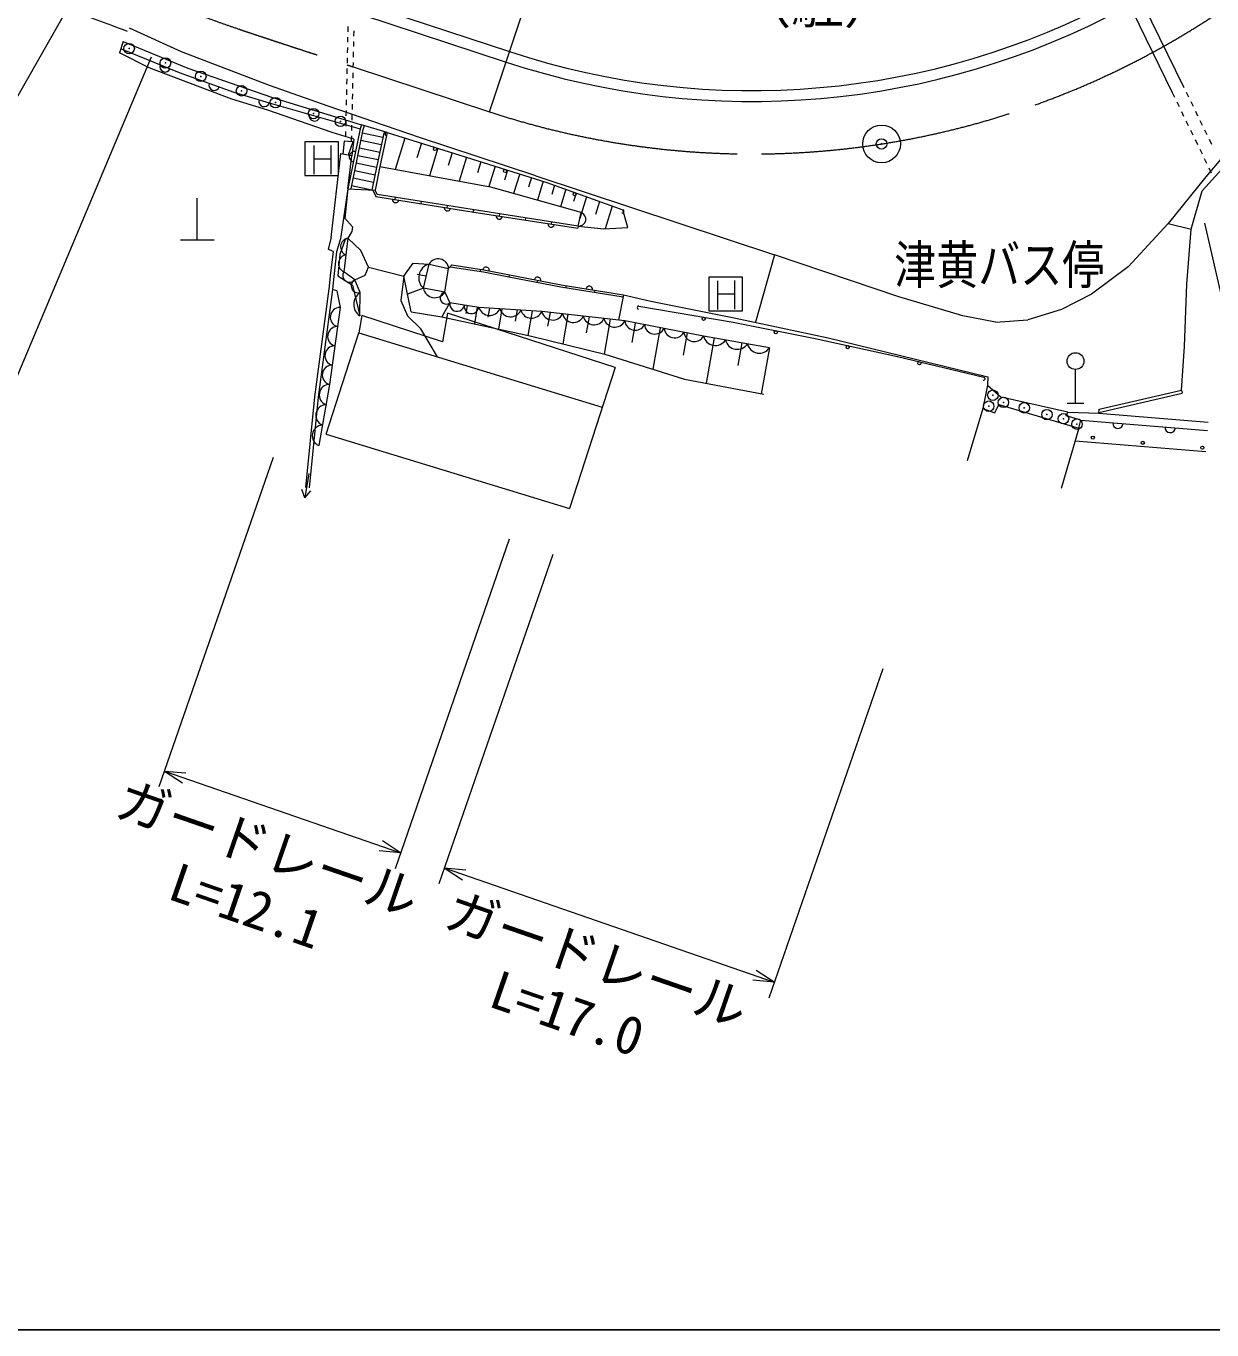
# Model space of a CAD drawing. Units: millimetres, scale not verified. Extents: x 40000 to 680000, y 20000 to 380000.
# Drawn here: x 204792 to 261286, y 205000 to 267127 of the extents above; entities that cross this region are included whole.
import ezdxf
from ezdxf.enums import TextEntityAlignment as Align

# ---------------------------------------------------------------- set-up
doc = ezdxf.new("R2010")
doc.units = ezdxf.units.MM
doc.header["$LTSCALE"] = 1000
doc.header["$PDMODE"] = 32
doc.header["$PDSIZE"] = 500
doc.linetypes.add('CHAIN', pattern=[18.5, 12, -1.5, 3.5, -1.5])
for name, color, linetype, lineweight in [('M-BGD', 7, 'Continuous', 13), ('M-BMK', 2, 'CHAIN', 13), ('M-BMK-SRVR', 3, 'Continuous', 13), ('M-STR-HTXT', 7, 'Continuous', 13), ('M-TTL-BAND', 7, 'Continuous', 25)]:
    doc.layers.add(name, color=color, linetype=linetype, lineweight=lineweight)
doc.styles.add('ＭＳ ゴシック', font='')
doc.styles.get('ＭＳ ゴシック').set_extended_font_data('MS Gothic')

# ---------------------------------------------------------------- blocks, each defined once
blk = doc.blocks.new('circle')
at = {"color": 0, "linetype": 'Continuous', "lineweight": -2}
blk.add_circle((0, 0), 1.25, dxfattribs=at)

msp = doc.modelspace()

# ---------------------------------------------------------------- linework, layer by layer
at = {"layer": 'M-BGD'}
for p, q in [((220947, 268172), (227819, 265909)), ((259408, 263947), (257521, 267821)), ((259947, 264210), (258046, 268114)), ((220773, 267681), (227657, 265415)), ((212201, 265900), (209722, 267029)), ((220109, 266606), (220103, 266356)), ((220119, 267106), (220114, 266856)), ((220410, 266648), (220415, 266898)), ((209410, 266391), (209247, 265860)), ((209319, 266041), (212083, 264913)), ((209410, 266391), (212503, 265126)), ((220098, 266106), (220093, 265856)), ((220399, 266148), (220404, 266398)), ((210651, 265142), (209247, 265860)), ((216395, 264289), (212201, 265900)), ((220087, 265606), (220082, 265356)), ((220378, 265149), (220383, 265398)), ((220388, 265648), (220394, 265898)), ((214600, 263649), (210651, 265142)), ((212083, 264913), (214688, 263976)), ((212503, 265126), (216532, 263730)), ((220077, 265106), (220071, 264856)), ((220367, 264649), (220372, 264899)), ((219184, 263304), (216395, 264289)), ((220055, 264107), (220050, 263857)), ((220066, 264606), (220060, 264357)), ((220356, 264149), (220361, 264399)), ((259840, 264429), (259950, 264204)), ((216302, 263116), (214600, 263649)), ((214688, 263976), (216374, 263462)), ((216374, 263462), (220712, 262237)), ((216532, 263730), (220764, 262423)), ((220044, 263607), (220039, 263357)), ((220345, 263649), (220351, 263899)), ((259517, 263722), (259408, 263947)), ((259736, 263273), (259627, 263497)), ((260059, 263979), (260169, 263755)), ((260278, 263530), (260388, 263305)), ((219368, 262052), (216302, 263116)), ((223533, 261820), (219184, 263304)), ((220034, 263107), (220028, 262857)), ((220324, 262649), (220329, 262899)), ((220335, 263149), (220340, 263399)), ((259955, 262823), (259846, 263048)), ((260497, 263080), (260606, 262856)), ((263511, 262937), (260999, 259942)), ((220023, 262607), (220018, 262357)), ((220712, 262237), (220119, 259375)), ((220271, 259366), (220858, 262202)), ((220313, 262149), (220318, 262399)), ((220764, 262423), (220712, 262237)), ((221993, 262050), (220764, 262423)), ((220858, 262202), (220909, 262382)), ((260174, 262374), (260064, 262598)), ((260716, 262631), (260825, 262406)), ((260935, 262181), (261044, 261957)), ((219678, 261606), (218078, 261606)), ((218078, 261606), (218078, 260006)), ((220410, 261746), (219368, 262052)), ((219678, 260006), (219678, 261606)), ((219953, 261638), (219889, 261025)), ((220356, 261614), (219953, 261638)), ((220012, 262107), (220007, 261857)), ((220356, 261614), (220132, 260981)), ((220302, 261649), (220308, 261899)), ((220410, 261746), (220312, 260948)), ((221716, 261462), (220747, 261667)), ((221792, 261821), (220822, 262026)), ((221847, 262081), (221503, 260460)), ((221993, 262050), (221650, 260429)), ((221993, 262050), (225195, 261059)), ((222843, 261787), (222382, 260295)), ((229070, 259984), (223533, 261820)), ((260393, 261924), (260283, 262149)), ((260612, 261474), (260502, 261699)), ((261154, 261732), (261263, 261507)), ((218510, 260074), (218510, 261433)), ((219303, 261442), (219303, 260078)), ((219327, 257046), (219791, 261059)), ((220312, 260948), (219791, 261043)), ((220119, 259375), (220312, 260948)), ((221564, 260746), (220599, 260950)), ((221640, 261104), (220673, 261309)), ((223626, 261544), (223410, 260845)), ((224409, 261302), (224005, 259998)), ((225093, 261091), (224904, 260479)), ((225195, 261059), (229604, 259677)), ((260831, 261025), (260721, 261250)), ((260824, 259279), (262388, 261011)), ((218510, 260806), (219303, 260806)), ((221489, 260387), (220524, 260591)), ((221503, 260460), (221271, 259309)), ((221650, 260429), (221423, 259301)), ((221650, 260429), (226818, 259482)), ((225776, 260877), (225423, 259738)), ((226459, 260663), (226295, 260135)), ((227141, 260449), (226840, 259476)), ((261049, 260575), (260940, 260800)), ((261268, 260126), (261159, 260351)), ((218078, 260006), (219678, 260006)), ((221344, 259669), (220376, 259873)), ((221416, 260028), (220450, 260232)), ((227725, 260266), (227577, 259788)), ((228308, 260083), (228018, 259144)), ((228871, 259907), (228728, 259446)), ((229070, 259984), (240445, 256229)), ((229433, 259730), (229153, 258825)), ((260999, 259942), (259207, 257721)), ((220119, 259375), (219769, 256982)), ((220119, 259375), (219984, 257977)), ((220119, 259375), (221423, 259301)), ((221271, 259309), (220301, 259515)), ((221307, 259307), (221457, 259012)), ((221523, 259103), (221423, 259301)), ((226040, 258380), (221523, 259103)), ((231232, 258240), (226818, 259482)), ((229604, 259677), (233220, 258371)), ((229971, 259544), (229836, 259107)), ((230506, 259351), (230248, 258516)), ((231000, 259173), (230876, 258774)), ((260299, 257453), (260824, 259279)), ((212949, 256935), (212949, 258935)), ((221457, 259012), (226025, 258281)), ((222373, 258866), (222388, 258965)), ((223615, 258667), (223631, 258766)), ((224857, 258468), (224873, 258567)), ((231493, 258994), (231172, 257956)), ((232107, 258773), (231914, 258148)), ((232721, 258551), (232385, 257464)), ((219984, 257977), (220348, 257555)), ((226026, 258281), (231071, 257494)), ((231087, 257593), (226040, 258380)), ((226099, 258270), (226115, 258369)), ((227342, 258076), (227358, 258175)), ((228585, 257882), (228601, 257981)), ((231087, 257593), (231232, 258240)), ((233458, 257531), (233220, 258371)), ((220308, 257341), (220124, 257024)), ((220348, 257555), (220308, 257341)), ((229828, 257688), (229844, 257787)), ((231087, 257593), (231071, 257494)), ((231087, 257593), (232314, 257459)), ((232314, 257459), (233458, 257531)), ((259207, 257721), (257291, 255662)), ((259207, 257721), (260299, 257453)), ((260086, 254832), (260299, 257453)), ((212149, 256935), (213749, 256935)), ((219327, 257046), (219178, 256492)), ((219769, 256982), (219588, 256362)), ((219996, 256960), (219741, 256239)), ((220124, 257024), (219926, 255418)), ((220124, 257024), (219996, 256960)), ((220735, 256440), (220124, 257024)), ((219420, 256382), (219178, 256492)), ((219420, 256382), (219282, 255219)), ((219588, 256362), (219450, 255199)), ((219741, 256239), (219641, 255223)), ((221102, 255637), (220735, 256440)), ((240445, 256229), (239534, 253012)), ((246369, 254218), (240445, 256229)), ((220454, 255034), (219926, 255418)), ((220946, 255257), (221102, 255637)), ((221102, 255637), (222783, 255213)), ((222783, 255213), (223228, 255831)), ((223228, 255831), (223990, 255789)), ((223719, 254631), (223990, 255789)), ((223990, 255789), (224922, 255576)), ((224741, 254445), (224922, 255576)), ((224922, 255576), (225078, 255744)), ((224996, 255656), (226577, 255415)), ((225078, 255744), (226594, 255513)), ((226445, 255536), (226430, 255437)), ((226577, 255415), (227784, 255182)), ((226594, 255513), (230290, 254799)), ((257291, 255662), (255548, 254347)), ((219281, 255217), (219215, 254594)), ((219450, 255199), (219384, 254576)), ((219641, 255223), (220347, 254781)), ((220347, 254781), (220691, 253317)), ((220454, 255034), (220946, 255257)), ((220713, 254429), (220454, 255034)), ((222783, 255213), (222651, 254054)), ((223144, 253517), (222783, 255213)), ((223855, 255213), (223429, 255295)), ((227803, 255280), (227784, 255182)), ((227784, 255182), (230272, 254701)), ((229161, 255017), (229142, 254919)), ((230290, 254799), (233251, 254328)), ((230520, 254763), (230504, 254664)), ((238920, 255162), (237320, 255162)), ((237320, 255162), (237320, 253562)), ((237753, 253630), (237753, 254990)), ((238546, 254999), (238546, 253635)), ((238920, 253562), (238920, 255162)), ((259975, 251862), (260086, 254832)), ((219216, 254599), (218533, 249465)), ((219384, 254576), (218702, 249445)), ((219596, 254515), (219384, 254576)), ((219596, 254515), (219747, 253725)), ((220691, 253317), (220713, 254429)), ((223719, 254631), (222965, 254355)), ((224741, 254445), (223719, 254631)), ((224741, 254445), (224981, 253939)), ((230272, 254701), (233235, 254229)), ((231886, 254545), (231870, 254447)), ((233251, 254328), (233008, 253112)), ((233251, 254328), (234556, 254021)), ((237753, 254362), (238546, 254362)), ((249421, 253318), (246369, 254218)), ((255548, 254347), (254122, 253628)), ((219747, 253725), (219240, 250055)), ((222651, 254054), (222966, 253323)), ((223144, 253517), (224592, 253273)), ((224977, 253948), (224604, 253270)), ((226363, 253720), (224981, 253939)), ((225808, 253814), (225740, 253426)), ((226287, 253733), (226147, 252936)), ((229361, 253527), (226363, 253720)), ((226874, 253687), (226797, 253249)), ((227463, 253649), (227293, 252687)), ((228180, 253603), (228086, 253069)), ((228897, 253557), (228691, 252384)), ((233312, 253078), (229361, 253527)), ((229754, 253482), (229640, 252833)), ((233990, 253786), (238479, 253012)), ((234556, 254021), (238521, 253225)), ((237320, 253562), (238920, 253562)), ((254122, 253628), (252515, 253130)), ((220782, 253329), (220637, 252511)), ((224636, 252081), (220782, 253329)), ((222966, 253323), (223599, 252694)), ((224592, 253273), (228870, 252345)), ((224862, 253451), (224636, 252081)), ((232852, 250865), (224862, 253451)), ((230607, 253385), (230360, 251979)), ((231614, 253271), (231479, 252504)), ((232622, 253156), (232330, 251495)), ((237064, 252354), (233312, 253078)), ((233811, 252973), (233649, 252055)), ((238479, 253012), (242384, 252245)), ((238521, 253225), (243008, 252278)), ((250970, 253013), (249421, 253318)), ((250970, 253013), (252515, 253130)), ((219080, 247681), (220637, 252511)), ((220637, 252511), (232243, 248976)), ((224385, 251369), (223599, 252694)), ((228870, 252345), (232356, 251488)), ((234993, 252753), (234646, 250779)), ((236281, 252505), (236095, 251446)), ((240204, 251801), (237064, 252354)), ((237571, 252265), (237192, 250111)), ((242384, 252245), (246304, 251380)), ((243008, 252278), (250604, 250415)), ((238888, 252033), (238696, 250946)), ((240204, 251801), (239818, 249607)), ((259833, 249782), (259975, 251862)), ((232356, 251488), (236166, 250309)), ((246304, 251380), (250421, 250396)), ((232852, 250865), (230686, 244146)), ((250604, 250415), (250597, 250016)), ((254787, 249165), (254787, 250765)), ((219240, 250055), (218744, 247141)), ((236166, 250309), (239936, 249584)), ((250597, 250016), (250365, 248909)), ((250597, 250016), (251245, 249445)), ((255916, 248876), (259833, 249782)), ((259833, 249782), (259867, 249635)), ((218533, 249465), (218108, 245147)), ((218702, 249445), (218277, 245130)), ((254425, 248726), (251245, 249445)), ((254387, 249165), (255187, 249165)), ((255897, 248718), (259867, 249635)), ((250365, 248909), (249628, 246405)), ((250365, 248909), (250947, 248697)), ((250947, 248697), (251135, 249089)), ((251135, 249089), (254952, 247966)), ((254337, 248552), (254425, 248726)), ((255036, 248346), (254337, 248552)), ((254425, 248726), (255893, 248689)), ((255893, 248689), (255916, 248876)), ((255893, 248689), (261110, 248259)), ((254952, 247966), (254106, 245088)), ((254952, 247966), (255036, 248346)), ((255036, 248346), (261078, 247860)), ((219080, 247681), (230686, 244146)), ((254775, 247363), (260997, 246863)), ((218268, 245805), (218079, 244644)), ((218079, 244644), (217926, 245049)), ((218079, 244644), (218353, 244979))]:
    msp.add_line(p, q, dxfattribs=at)
for centre, radius in [((224270, 261267), 75), ((227611, 260223), 75), ((230931, 259118), 75), ((237070, 253179), 75), ((240510, 252537), 75), ((243937, 251825), 75), ((247351, 251053), 75), ((254787, 251165), 400)]:
    msp.add_circle(centre, radius, dxfattribs=at)
for centre, radius, start, end in [((239385, 301033), 36980, 251.77382, 298.21273), ((239385, 301033), 37500, 251.77382, 298.22562), ((211414, 265187), 250, 157.80409, 337.80409), ((213755, 264312), 250, 160.21171, 340.21171), ((216131, 263536), 250, 163.03251, 343.03251), ((218535, 262852), 250, 164.23725, 344.23725), ((221971, 261978), 75, 72.81213, 252.81213), ((220435, 260900), 250, 78.29783, 258.29783), ((222396, 258862), 150, 170.908, 350.908), ((224865, 258467), 150, 170.908, 350.908), ((227334, 258077), 150, 171.13381, 351.13381), ((231127, 257924), 333, 263.04523, 71.65805), ((233195, 258300), 75, 250.14183, 70.14183), ((229804, 257692), 150, 171.13381, 351.13381), ((220197, 256608), 423, 99.85309, 246.07454), ((220097, 255805), 423, 99.85309, 246.07454), ((224423, 255535), 501, 4.70243, 149.58099), ((220206, 255248), 328, 148.76618, 319.14001), ((224176, 255134), 680, 105.84662, 227.75688), ((226706, 255492), 150, 349.06297, 169.60194), ((220612, 254744), 331, 118.51585, 287.88719), ((229161, 255017), 150, 349.06297, 169.06297), ((231623, 254587), 150, 350.96107, 170.96107), ((221067, 253866), 665, 122.18366, 235.56694), ((224268, 254745), 560, 191.75288, 327.64511), ((224804, 254165), 287, 102.69721, 308.02145), ((219751, 253257), 468, 90.49417, 253.78805), ((225326, 253884), 350, 170.94973, 351.03957), ((226017, 253774), 350, 170.94973, 351.03957), ((226874, 253871), 533, 196.42199, 336.21009), ((227874, 253806), 533, 196.42199, 336.21009), ((228873, 253742), 533, 196.42199, 336.21009), ((229875, 253647), 528, 193.19794, 333.82526), ((233977, 253712), 75, 80.22295, 260.22295), ((230863, 253535), 528, 193.19794, 333.82526), ((231850, 253423), 528, 193.19794, 333.82526), ((232838, 253310), 528, 193.19794, 333.82526), ((233809, 253135), 501, 186.62741, 331.53537), ((234747, 252954), 501, 186.62741, 331.53537), ((219624, 252339), 468, 90.49417, 253.78805), ((235686, 252773), 501, 186.62741, 331.53537), ((236624, 252592), 501, 186.62741, 331.53537), ((237627, 252487), 578, 193.28081, 326.76662), ((219497, 251422), 468, 90.49417, 253.78805), ((238674, 252302), 578, 193.28081, 326.76662), ((239721, 252118), 578, 193.28081, 326.76662), ((219371, 250505), 468, 90.49417, 253.78805), ((250403, 250323), 75, 256.55341, 76.55341), ((219259, 249552), 503, 92.19922, 248.49413), ((219094, 248581), 503, 92.19922, 248.49413), ((218929, 247609), 503, 92.19922, 248.49413), ((256811, 248203), 250, 175.40482, 355.40482), ((259303, 248003), 250, 175.40482, 355.40482)]:
    msp.add_arc(centre, radius, start, end, dxfattribs=at)
msp.add_open_spline([(92790, 258282), (94827, 261283), (95453, 262112), (96908, 264717), (97693, 266124), (98075, 266943), (98828, 268368), (99514, 269665), (99928, 270376), (100590, 271685), (101622, 273726), (102125, 274907), (103114, 276970), (104446, 279752), (105178, 281317), (106536, 284086), (107052, 285139), (107362, 285718), (107885, 286768), (108472, 287949), (108775, 288624), (109382, 289794), (109815, 290630), (110107, 291072), (110535, 291911), (110977, 292775), (111166, 293288), (111611, 294150), (112176, 295245), (112510, 295851), (113151, 296903), (113640, 297704), (113942, 298139), (114516, 298881), (115409, 300034), (115977, 300629), (117003, 301664), (117910, 302579), (118467, 303046), (119479, 303844), (120528, 304672), (121156, 305087), (122272, 305822), (123606, 306701), (124385, 307148), (125785, 307917), (126564, 308346), (127021, 308549), (127837, 308901), (129396, 309574), (130324, 309819), (131943, 310330), (132916, 310637), (133463, 310812), (134461, 311028), (135255, 311200), (135710, 311244), (136514, 311356), (137716, 311524), (138390, 311626), (139600, 311727), (141301, 311869), (142259, 311983), (143964, 311933), (145143, 311899), (145805, 311762), (146948, 311473), (148849, 310993), (149874, 310568), (151694, 309838), (155093, 308476), (156984, 307647), (160209, 305910), (162010, 304940), (162913, 304211), (164601, 303054), (166197, 301960), (167126, 301391), (168648, 300197), (169661, 299402), (170163, 298878), (171126, 298022), (172277, 296999), (172900, 296402), (174038, 295364), (174354, 295076), (174539, 294922), (174848, 294626), (177448, 292129), (178742, 290569), (181248, 287977), (184107, 285018), (185728, 283379), (188586, 280418), (189226, 279756), (189549, 279350), (190218, 278717), (190952, 278023), (191375, 277646), (192154, 277003), (193159, 276174), (193742, 275732), (194789, 274956), (195496, 274431), (195890, 274132), (196630, 273654), (197211, 273279), (197565, 273115), (198153, 272750), (199381, 271988), (199963, 271392), (201232, 270702), (201900, 270340), (202296, 270181), (202978, 269845), (204399, 269147), (205156, 268672), (206613, 268052), (207792, 267549), (208561, 267279), (209613, 266887)], degree=3, knots=[0, 0, 0, 0, 1, 1, 1, 2, 2, 2, 3, 3, 3, 4, 4, 4, 5, 5, 5, 6, 6, 6, 7, 7, 7, 8, 8, 8, 9, 9, 9, 10, 10, 10, 11, 11, 11, 12, 12, 12, 13, 13, 13, 14, 14, 14, 15, 15, 15, 16, 16, 16, 17, 17, 17, 18, 18, 18, 19, 19, 19, 20, 20, 20, 21, 21, 21, 22, 22, 22, 23, 23, 23, 24, 24, 24, 25, 25, 25, 26, 26, 26, 27, 27, 27, 28, 28, 28, 29, 29, 29, 30, 30, 30, 31, 31, 31, 32, 32, 32, 33, 33, 33, 34, 34, 34, 35, 35, 35, 36, 36, 36, 37, 37, 37, 38, 38, 38, 39, 39, 39, 40, 40, 40, 40], dxfattribs=at)
for p in [(209702, 266054), (211432, 265369), (213116, 264732), (215057, 264045), (216669, 263478), (218485, 262956), (219768, 262587), (250850, 249539), (250653, 249013), (251352, 249195), (252346, 248937), (253426, 248615), (254213, 248418), (254857, 248161)]:
    msp.add_point(p, dxfattribs=at)
at = {"layer": 'M-BMK'}
msp.add_line((220378, 265180), (226875, 263040), dxfattribs=at)
for start, end in [(289.70018, 327.62689), (251.77347, 270.62385), (270.62385, 289.70018)]:
    msp.add_arc((239386, 301033), 40000, start, end, dxfattribs=at)
msp.add_open_spline([(207472, 270046), (208376, 269604), (208642, 269502), (209397, 269166), (213567, 267314), (215110, 266940), (220378, 265180)], degree=3, knots=[0, 0, 0, 0, 1, 1, 1, 2, 2, 2, 2], dxfattribs=at)
at = {"layer": 'M-BMK-SRVR'}
msp.add_circle((245548, 261511), 900, dxfattribs=at)
msp.add_point((245548, 261511), dxfattribs=at)
at = {"layer": 'M-STR-HTXT'}
for p, q in [((226875, 263040), (233912, 284411)), ((190015, 238604), (206787, 267978)), ((210743, 265648), (202481, 245979)), ((260927, 257730), (263623, 246014)), ((216555, 246569), (211119, 230873)), ((227805, 242673), (222369, 226977)), ((229891, 241951), (224455, 226255)), ((245610, 236506), (240174, 220810)), ((211382, 231632), (222632, 227735)), ((211382, 231632), (212245, 231068)), ((211382, 231632), (212409, 231541)), ((222632, 227735), (221769, 228299)), ((222632, 227735), (221605, 227826)), ((224717, 227013), (240437, 221569)), ((224717, 227013), (225580, 226450)), ((224717, 227013), (225744, 226922)), ((240437, 221569), (239574, 222132)), ((240437, 221569), (239410, 221660))]:
    msp.add_line(p, q, dxfattribs=at)
at = {"layer": 'M-TTL-BAND'}
msp.add_line((40000, 205000), (579000, 205000), dxfattribs=at)

# ---------------------------------------------------------------- block references
at = {"layer": 'M-BGD', "xscale": 60, "yscale": 60, "rotation": 33.9}
for p in [(255613, 247517), (257992, 247269), (260830, 247040)]:
    msp.add_blockref('circle', p, dxfattribs=at)

# ---------------------------------------------------------------- texts
at = {"layer": 'M-BGD', "style": 'ＭＳ ゴシック'}
msp.add_text('（駐）', height=1833, dxfattribs=at).set_placement((242497, 268181), align=Align.MIDDLE_CENTER)
at = {"layer": 'M-BGD', "style": 'ＭＳ ゴシック', "width": 0.8}
msp.add_text('津黄バス停', height=1833, dxfattribs=at).set_placement((251153, 255758), align=Align.MIDDLE_CENTER)
at = {"layer": 'M-STR-HTXT', "style": 'ＭＳ ゴシック'}
for s, p in [('ガードレール', (216617, 228807)), ('L=12.1', (215589, 226075)), ('ガードレール', (232292, 223528)), ('L=17.0', (230875, 220950))]:
    msp.add_text(s, height=1833, rotation=340.897, dxfattribs=at).set_placement(p, align=Align.TOP_CENTER)

doc.saveas('drawing.dxf')
